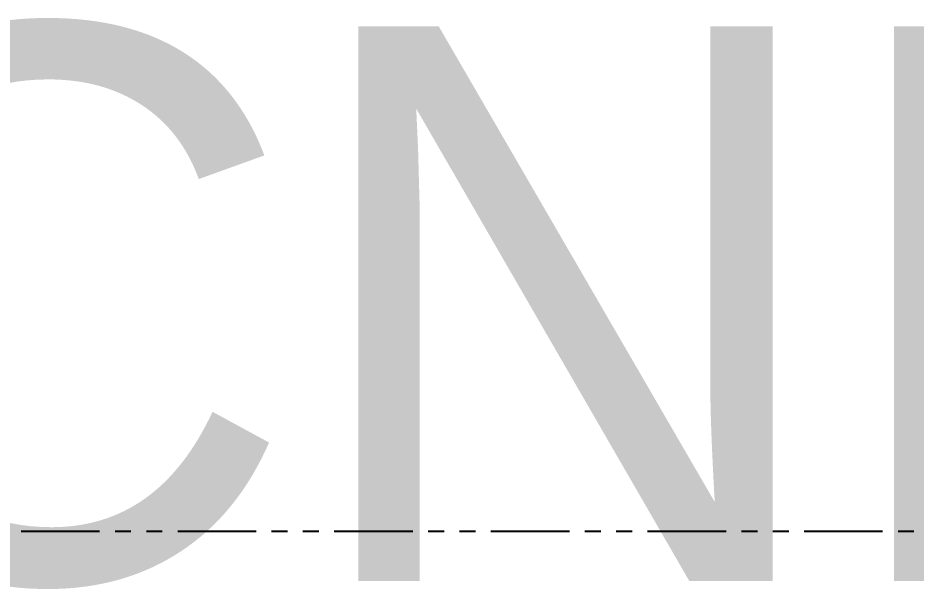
# Model space of a CAD drawing. Header units: feet. Extents: x -84 to 198, y -22 to 181.
# Drawn here: x 76.67 to 105.35, y 161.43 to 179.66 of the extents above; entities that cross this region are included whole.
import ezdxf
from ezdxf.enums import TextEntityAlignment as Align

# ---------------------------------------------------------------- set-up
doc = ezdxf.new("R2010")
doc.units = ezdxf.units.FT
doc.layers.add('A-LINEA', color=7, linetype='CONTINUOUS')
doc.layers.add('A-TEXTO-PDF', color=3, linetype='CONTINUOUS')

msp = doc.modelspace()

# ---------------------------------------------------------------- linework, layer by layer
at = {"layer": 'A-LINEA'}
for p, q in [((79.28, 163.2578), (76.7733, 163.2578)), ((80.28, 163.2578), (79.7733, 163.2578)), ((81.28, 163.2578), (80.7733, 163.2578)), ((84.28, 163.2578), (81.7733, 163.2578)), ((85.28, 163.2578), (84.7733, 163.2578)), ((86.28, 163.2578), (85.7733, 163.2578)), ((89.28, 163.2578), (86.7733, 163.2578)), ((90.28, 163.2578), (89.7733, 163.2578)), ((91.28, 163.2578), (90.7733, 163.2578)), ((94.28, 163.2578), (91.7733, 163.2578)), ((95.28, 163.2578), (94.7733, 163.2578)), ((96.28, 163.2578), (95.7733, 163.2578)), ((99.28, 163.2578), (96.7733, 163.2578)), ((100.28, 163.2578), (99.7733, 163.2578)), ((101.28, 163.2578), (100.7733, 163.2578)), ((104.28, 163.2578), (101.7733, 163.2578)), ((105.28, 163.2578), (104.7733, 163.2578))]:
    msp.add_line(p, q, dxfattribs=at)

# ---------------------------------------------------------------- texts
at = {"layer": 'A-TEXTO-PDF'}
msp.add_text('TNEMHCAORCNE', height=17.716, dxfattribs=at).set_placement((17.1598, 161.6769), align=Align.CENTER)

doc.saveas('drawing.dxf')
